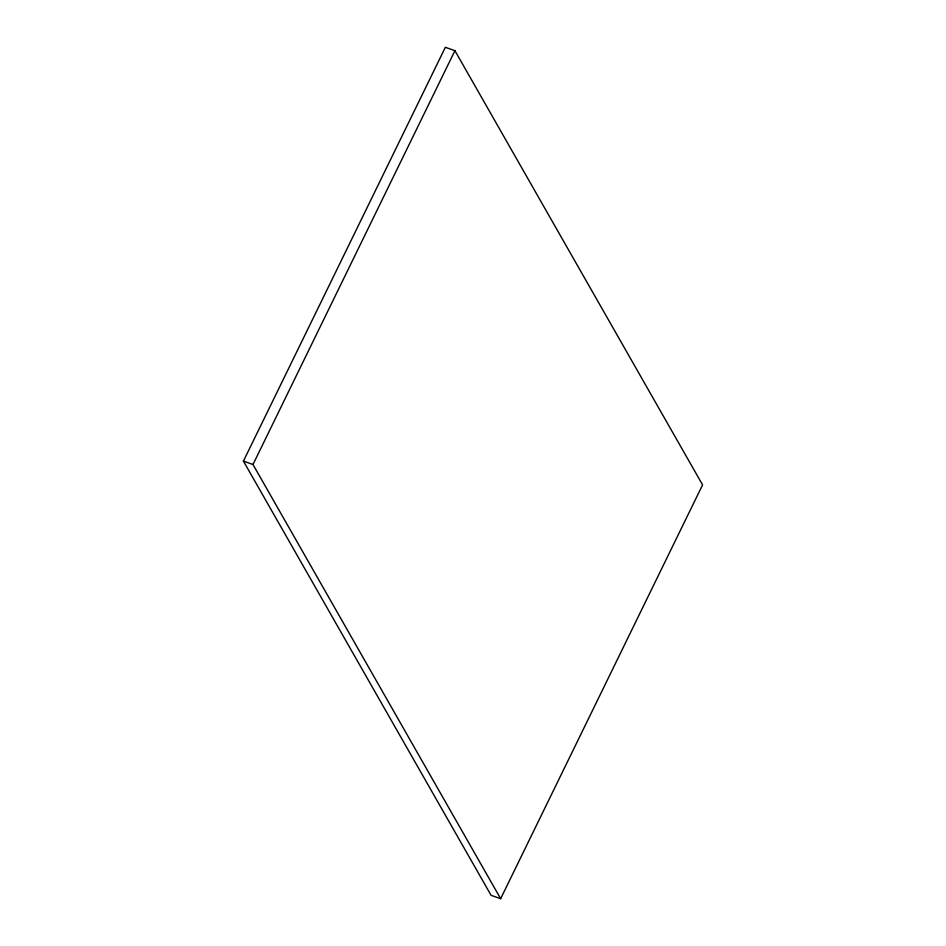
<?xml version="1.0" encoding="UTF-8"?>
<svg xmlns="http://www.w3.org/2000/svg" width="946" height="946" viewBox="0 0 946 946"><rect width="100%" height="100%" fill="white"/><g stroke="black" fill="none" stroke-linecap="round" stroke-linejoin="round"><path stroke-width="1.42" d="M243.418 461.116L445.353 47.3L454.92 50.682L702.582 484.884L500.647 898.7L491.08 895.318L243.418 461.116L252.984 464.51L500.647 898.7M252.984 464.51L454.92 50.682"/></g></svg>
